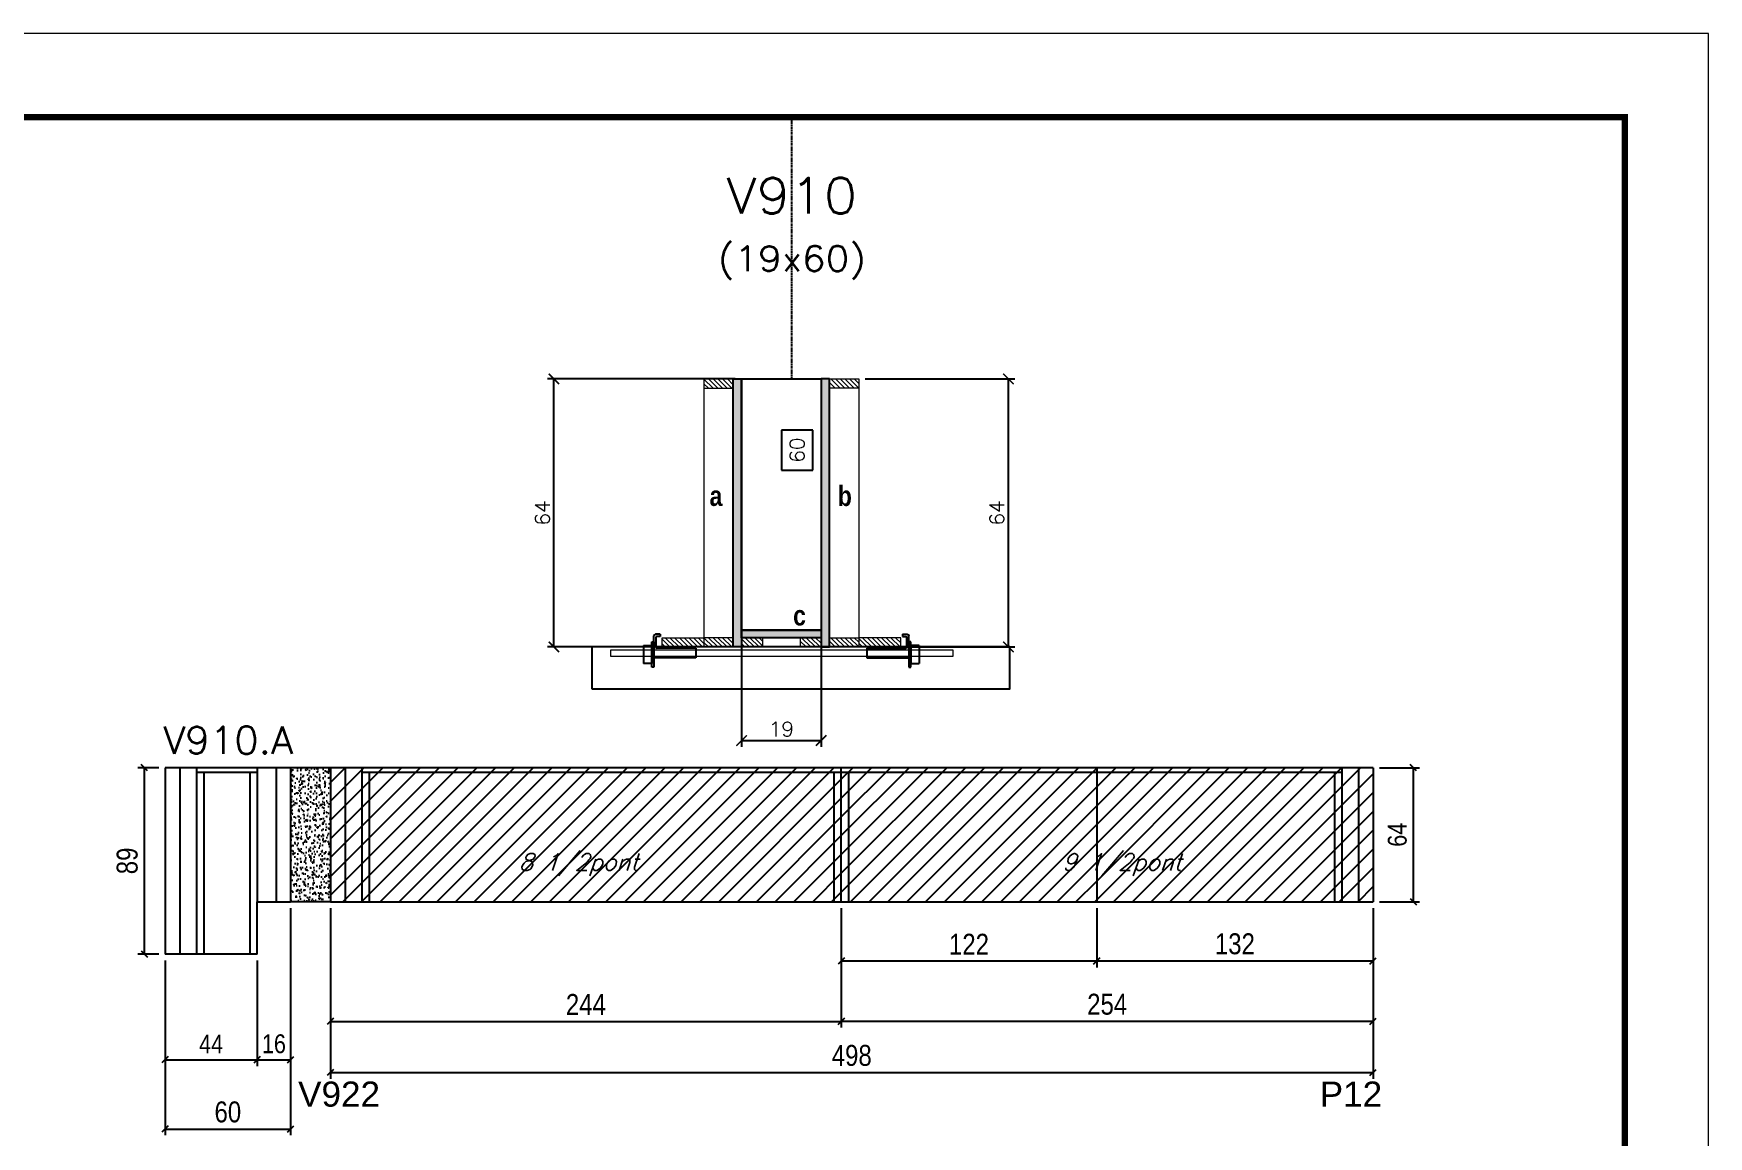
# Model space of a CAD drawing. Extents: x -20960 to -5926, y -2106 to 21915.
# Drawn here: x -11522 to -10722, y 16794 to 17321 of the extents above; entities that cross this region are included whole.
import ezdxf
from ezdxf.enums import TextEntityAlignment as Align

# ---------------------------------------------------------------- set-up
doc = ezdxf.new("R2010")
doc.units = 0
doc.linetypes.add('DASHED', pattern=[0.75, 0.5, -0.25])
doc.linetypes.add('HIDDEN', pattern=[0.375, 0.25, -0.125])
for name, color, linetype in [('5', 5, 'Continuous'), ('barrote', 251, 'Continuous'), ('COTA', 241, 'Continuous'), ('Cota Seção (2x)', 4, 'Continuous'), ('detalhes', 4, 'Continuous'), ('Painéis', 200, 'Continuous'), ('presilha', 1, 'Continuous'), ('Reaproveitamento', 251, 'Continuous'), ('SARR_2.2x7', 40, 'Continuous'), ('SARR_3.5x7', 81, 'Continuous'), ('texto', 7, 'Continuous'), ('Texto de Titulo', 7, 'Continuous'), ('Texto Qtd Sarr', 242, 'Continuous')]:
    doc.layers.add(name, color=color, linetype=linetype)
for name, color, linetype, lineweight in [('CONCRETO', 251, 'Continuous', 25), ('Folhas', 255, 'Continuous', 9), ('Hachura', 251, 'Continuous', 9), ('Madeira', 126, 'Continuous', 18), ('SARRAFO DE PRESSAO', 251, 'DASHED', 9), ('SCO-___-LAJ', 2, 'Continuous', 0), ('Texto Seção', 7, 'Continuous', 15)]:
    doc.layers.add(name, color=color, linetype=linetype, lineweight=lineweight)
doc.styles.add('COTA TECNICA', font='techl___.ttf', dxfattribs={"height": 10})
doc.styles.add('COTA TECNICA-50', font='techl___.ttf', dxfattribs={"height": 9})
doc.styles.add('REGUA-120', font='ROMANS.shx', dxfattribs={"height": 15})
doc.styles.add('Romans', font='romans.shx')
doc.styles.get("Standard").update_dxf_attribs({"font": 'arial.ttf'})
doc.styles.add('TECNICA', font='techb___.ttf', dxfattribs={"height": 10})
doc.dimstyles.new('COTA PAINEL-50', dxfattribs={"dimtxt": 9, "dimasz": 3, "dimexe": 3, "dimexo": 3, "dimgap": 3, "dimtad": 1, "dimdec": 1, "dimzin": 12, "dimdsep": 46, "dimtxsty": 'COTA TECNICA-50', "dimblk1": 'OBLIQUE', "dimblk2": 'OBLIQUE', "dimsah": 1, "dimcen": 0.9, "dimclrd": 4, "dimclre": 4, "dimclrt": 240, "dimadec": 1, "dimazin": 3, "dimtfac": 1, "dimtdec": 1, "dimtmove": 0, "dimatfit": 3, "dimfxl": 1, "dimtolj": 1, "dimtzin": 12, "dimarcsym": 0})
doc.dimstyles.new('Cota Seção (2x)', dxfattribs={"dimtxt": 7, "dimasz": 5, "dimexe": 3, "dimexo": 3, "dimgap": 2, "dimtad": 3, "dimdec": 1, "dimlfac": 0.5, "dimzin": 12, "dimdsep": 46, "dimtxsty": 'Romans', "dimblk": 'ARCHTICK', "dimcen": 0, "dimclrd": 4, "dimclre": 4, "dimclrt": 1, "dimadec": 1, "dimazin": 3, "dimtfac": 1, "dimtdec": 1, "dimtmove": 0, "dimatfit": 3, "dimldrblk": 'OBLIQUE', "dimfxl": 1, "dimtolj": 1, "dimtzin": 12, "dimarcsym": 0})
doc.dimstyles.new('Cota Seção interna', dxfattribs={"dimtxt": 7, "dimasz": 6, "dimexe": 0.18, "dimexo": 2, "dimgap": -4, "dimtad": 3, "dimdec": 1, "dimlfac": 0.5, "dimzin": 12, "dimdsep": 46, "dimtxsty": 'Romans', "dimblk": 'ARCHTICK', "dimcen": 0.09, "dimse1": 1, "dimse2": 1, "dimsd1": 1, "dimsd2": 1, "dimclrd": 180, "dimclre": 5, "dimclrt": 1, "dimadec": 0, "dimazin": 3, "dimtfac": 1, "dimtdec": 1, "dimtofl": 0, "dimtmove": 0, "dimatfit": 3, "dimldrblk": 'ARCHTICK', "dimfxl": 1, "dimtolj": 1, "dimtzin": 0, "dimarcsym": 0})
doc.dimstyles.new('PAINEL', dxfattribs={"dimtxt": 10, "dimasz": 3, "dimexe": 3, "dimexo": 3, "dimgap": 3, "dimtad": 1, "dimdec": 1, "dimzin": 12, "dimdsep": 46, "dimtxsty": 'COTA TECNICA', "dimblk1": 'OBLIQUE', "dimblk2": 'OBLIQUE', "dimsah": 1, "dimcen": 0.9, "dimclrd": 4, "dimclre": 4, "dimclrt": 240, "dimadec": 1, "dimazin": 3, "dimtfac": 1, "dimtdec": 1, "dimtmove": 0, "dimatfit": 3, "dimfxl": 1, "dimtolj": 1, "dimtzin": 12, "dimarcsym": 0})
pattern_1 = [(315, (11772.7965, 8798.4468), (1.12253202, 1.12253202), [])]
pattern_2 = [(315, (11772.7965, 8724.8468), (1.12253202, 1.12253202), [])]
pattern_3 = [(45, (-149393.8035, -14831.74), (-4.49012806, 4.49012806), [])]

# ---------------------------------------------------------------- blocks, each defined once
blk = doc.blocks.new('9999999999')
at = {"layer": 'Folhas'}
blk.add_lwpolyline([(98138.98, 34190.21), (99623.98, 34190.21), (99623.98, 35240.21), (98138.98, 35240.21)], close=True, dxfattribs=at)
at = {"layer": 'Folhas', "color": 30, "const_width": 3}
blk.add_lwpolyline([(98213.98, 34230.21), (99583.98, 34230.21), (99583.98, 35200.21), (98213.98, 35200.21)], close=True, dxfattribs=at)
blk = doc.blocks.new('_Oblique')
at = {"color": 0, "linetype": 'ByBlock', "lineweight": -2}
blk.add_line((-0.5, -0.5), (0.5, 0.5), dxfattribs=at)
blk = doc.blocks.new('*D1179')
at = {"layer": 'COTA', "color": 4, "linetype": 'ByBlock', "lineweight": -2, "transparency": 16777216}
for p, q in [((-11462.21, 16970.39), (-11472.14, 16970.39)), ((-11469.14, 16970.39), (-11469.14, 16881.39)), ((-11462.21, 16881.39), (-11472.14, 16881.39))]:
    blk.add_line(p, q, dxfattribs=at)
at = {"layer": 'Defpoints', "color": 0, "linetype": 'ByBlock', "transparency": 16777216}
for p in [(-11459.21, 16970.39), (-11469.14, 16881.39), (-11459.21, 16881.39)]:
    blk.add_point(p, dxfattribs=at)
at = {"layer": 'COTA', "color": 4, "linetype": 'ByBlock', "lineweight": -2, "transparency": 16777216, "xscale": 3, "yscale": 3, "zscale": 3}
for p, rotation in [((-11469.14, 16970.39), 90), ((-11469.14, 16881.39), 270)]:
    blk.add_blockref('_Oblique', p, dxfattribs=dict(at, rotation=rotation))
at = {"layer": 'COTA', "color": 240, "linetype": 'ByBlock', "transparency": 16777216, "insert": (-11477.25, 16925.89), "char_height": 10, "attachment_point": 5, "rotation": 90, "style": 'COTA TECNICA'}
blk.add_mtext('\\A1;89', dxfattribs=at)
blk = doc.blocks.new('*D1180')
at = {"layer": 'COTA', "color": 4, "linetype": 'ByBlock', "lineweight": -2, "transparency": 16777216}
for p, q in [((-11399.21, 16903.39), (-11399.21, 16794.82)), ((-11459.21, 16878.39), (-11459.21, 16794.82)), ((-11459.21, 16797.82), (-11399.21, 16797.82))]:
    blk.add_line(p, q, dxfattribs=at)
at = {"layer": 'Defpoints', "color": 0, "linetype": 'ByBlock', "transparency": 16777216}
for p in [(-11399.21, 16906.39), (-11459.21, 16881.39), (-11399.21, 16797.82)]:
    blk.add_point(p, dxfattribs=at)
at = {"layer": 'COTA', "color": 4, "linetype": 'ByBlock', "lineweight": -2, "transparency": 16777216, "xscale": 3, "yscale": 3, "zscale": 3, "rotation": 180}
blk.add_blockref('_Oblique', (-11459.21, 16797.82), dxfattribs=at)
at = {"layer": 'COTA', "color": 4, "linetype": 'ByBlock', "lineweight": -2, "transparency": 16777216, "xscale": 3, "yscale": 3, "zscale": 3}
blk.add_blockref('_Oblique', (-11399.21, 16797.82), dxfattribs=at)
at = {"layer": 'COTA', "color": 240, "linetype": 'ByBlock', "transparency": 16777216, "insert": (-11429.21, 16805.93), "char_height": 10, "attachment_point": 5, "style": 'COTA TECNICA'}
blk.add_mtext('\\A1;60', dxfattribs=at)
blk = doc.blocks.new('*D1181')
at = {"layer": 'COTA', "color": 4, "linetype": 'ByBlock', "lineweight": -2, "transparency": 16777216}
for p, q in [((-11380.21, 16903.39), (-11380.21, 16846.26)), ((-11136.21, 16903.39), (-11136.21, 16846.26)), ((-11380.21, 16849.26), (-11136.21, 16849.26))]:
    blk.add_line(p, q, dxfattribs=at)
at = {"layer": 'Defpoints', "color": 0, "linetype": 'ByBlock', "transparency": 16777216}
for p in [(-11380.21, 16906.39), (-11136.21, 16906.39), (-11136.21, 16849.26)]:
    blk.add_point(p, dxfattribs=at)
at = {"layer": 'COTA', "color": 4, "linetype": 'ByBlock', "lineweight": -2, "transparency": 16777216, "xscale": 3, "yscale": 3, "zscale": 3, "rotation": 180}
blk.add_blockref('_Oblique', (-11380.21, 16849.26), dxfattribs=at)
at = {"layer": 'COTA', "color": 4, "linetype": 'ByBlock', "lineweight": -2, "transparency": 16777216, "xscale": 3, "yscale": 3, "zscale": 3}
blk.add_blockref('_Oblique', (-11136.21, 16849.26), dxfattribs=at)
at = {"layer": 'COTA', "color": 240, "linetype": 'ByBlock', "transparency": 16777216, "insert": (-11258.21, 16857.33), "char_height": 10, "attachment_point": 5, "style": 'COTA TECNICA'}
blk.add_mtext('\\A1;244', dxfattribs=at)
blk = doc.blocks.new('*D1182')
at = {"layer": 'COTA', "color": 4, "linetype": 'ByBlock', "lineweight": -2, "transparency": 16777216}
for p, q in [((-11136.21, 16903.39), (-11136.21, 16846.26)), ((-10882.21, 16903.39), (-10882.21, 16846.26)), ((-10882.21, 16849.26), (-11136.21, 16849.26))]:
    blk.add_line(p, q, dxfattribs=at)
at = {"layer": 'Defpoints', "color": 0, "linetype": 'ByBlock', "transparency": 16777216}
for p in [(-11136.21, 16906.39), (-10882.21, 16906.39), (-11136.21, 16849.26)]:
    blk.add_point(p, dxfattribs=at)
at = {"layer": 'COTA', "color": 4, "linetype": 'ByBlock', "lineweight": -2, "transparency": 16777216, "xscale": 3, "yscale": 3, "zscale": 3, "rotation": 180}
blk.add_blockref('_Oblique', (-11136.21, 16849.26), dxfattribs=at)
at = {"layer": 'COTA', "color": 4, "linetype": 'ByBlock', "lineweight": -2, "transparency": 16777216, "xscale": 3, "yscale": 3, "zscale": 3}
blk.add_blockref('_Oblique', (-10882.21, 16849.26), dxfattribs=at)
at = {"layer": 'COTA', "color": 240, "linetype": 'ByBlock', "transparency": 16777216, "insert": (-11009.21, 16857.37), "char_height": 10, "attachment_point": 5, "style": 'COTA TECNICA'}
blk.add_mtext('\\A1;254', dxfattribs=at)
blk = doc.blocks.new('*D1183')
at = {"layer": 'COTA', "color": 4, "linetype": 'ByBlock', "lineweight": -2, "transparency": 16777216}
for p, q in [((-11014.21, 16903.39), (-11014.21, 16875.03)), ((-10882.21, 16903.39), (-10882.21, 16875.03)), ((-10882.21, 16878.03), (-11014.21, 16878.03))]:
    blk.add_line(p, q, dxfattribs=at)
at = {"layer": 'Defpoints', "color": 0, "linetype": 'ByBlock', "transparency": 16777216}
for p in [(-11014.21, 16906.39), (-10882.21, 16906.39), (-11014.21, 16878.03)]:
    blk.add_point(p, dxfattribs=at)
at = {"layer": 'COTA', "color": 4, "linetype": 'ByBlock', "lineweight": -2, "transparency": 16777216, "xscale": 3, "yscale": 3, "zscale": 3, "rotation": 180}
blk.add_blockref('_Oblique', (-11014.21, 16878.03), dxfattribs=at)
at = {"layer": 'COTA', "color": 4, "linetype": 'ByBlock', "lineweight": -2, "transparency": 16777216, "xscale": 3, "yscale": 3, "zscale": 3}
blk.add_blockref('_Oblique', (-10882.21, 16878.03), dxfattribs=at)
at = {"layer": 'COTA', "color": 240, "linetype": 'ByBlock', "transparency": 16777216, "insert": (-10948.21, 16886.24), "char_height": 10, "attachment_point": 5, "style": 'COTA TECNICA'}
blk.add_mtext('\\A1;132', dxfattribs=at)
blk = doc.blocks.new('*D1184')
at = {"layer": 'COTA', "color": 4, "linetype": 'ByBlock', "lineweight": -2, "transparency": 16777216}
for p, q in [((-11136.21, 16903.39), (-11136.21, 16875.03)), ((-11014.21, 16903.39), (-11014.21, 16875.03)), ((-11014.21, 16878.03), (-11136.21, 16878.03))]:
    blk.add_line(p, q, dxfattribs=at)
at = {"layer": 'Defpoints', "color": 0, "linetype": 'ByBlock', "transparency": 16777216}
for p in [(-11136.21, 16906.39), (-11014.21, 16906.39), (-11136.21, 16878.03)]:
    blk.add_point(p, dxfattribs=at)
at = {"layer": 'COTA', "color": 4, "linetype": 'ByBlock', "lineweight": -2, "transparency": 16777216, "xscale": 3, "yscale": 3, "zscale": 3, "rotation": 180}
blk.add_blockref('_Oblique', (-11136.21, 16878.03), dxfattribs=at)
at = {"layer": 'COTA', "color": 4, "linetype": 'ByBlock', "lineweight": -2, "transparency": 16777216, "xscale": 3, "yscale": 3, "zscale": 3}
blk.add_blockref('_Oblique', (-11014.21, 16878.03), dxfattribs=at)
at = {"layer": 'COTA', "color": 240, "linetype": 'ByBlock', "transparency": 16777216, "insert": (-11075.21, 16886.08), "char_height": 10, "attachment_point": 5, "style": 'COTA TECNICA'}
blk.add_mtext('\\A1;122', dxfattribs=at)
blk = doc.blocks.new('_ArchTick')
at = {"color": 0, "linetype": 'ByBlock', "const_width": 0.15}
blk.add_lwpolyline([(-0.5, -0.5), (0.5, 0.5)], dxfattribs=at)
blk = doc.blocks.new('*D1185')
at = {"layer": 'COTA', "color": 4, "lineweight": -2, "transparency": 16777216}
for p, q in [((-11186.82, 17156.09), (-11276.47, 17156.09)), ((-11273.47, 17028.09), (-11273.47, 17156.09)), ((-11224.82, 17028.09), (-11276.47, 17028.09))]:
    blk.add_line(p, q, dxfattribs=at)
at = {"layer": 'Defpoints', "color": 0, "transparency": 16777216}
for p in [(-11273.47, 17156.09), (-11183.82, 17156.09), (-11221.82, 17028.09)]:
    blk.add_point(p, dxfattribs=at)
at = {"layer": 'COTA', "color": 4, "lineweight": -2, "transparency": 16777216, "xscale": 5, "yscale": 5, "zscale": 5}
for p, rotation in [((-11273.47, 17156.09), 90), ((-11273.47, 17028.09), 270)]:
    blk.add_blockref('_ArchTick', p, dxfattribs=dict(at, rotation=rotation))
at = {"layer": 'COTA', "color": 1, "transparency": 16777216, "insert": (-11278.97, 17092.09), "char_height": 7, "attachment_point": 5, "rotation": 90, "style": 'Romans'}
blk.add_mtext('\\A1;64', dxfattribs=at)
blk = doc.blocks.new('*D1186')
at = {"layer": 'COTA', "color": 4, "lineweight": -2, "transparency": 16777216}
for p, q in [((-11124.83, 17156.09), (-11053.35, 17156.09)), ((-11056.35, 17028.09), (-11056.35, 17156.09)), ((-11104.82, 17028.09), (-11053.35, 17028.09))]:
    blk.add_line(p, q, dxfattribs=at)
at = {"layer": 'Defpoints', "color": 0, "transparency": 16777216}
for p in [(-11127.83, 17156.09), (-11056.35, 17156.09), (-11107.82, 17028.09)]:
    blk.add_point(p, dxfattribs=at)
at = {"layer": 'COTA', "color": 4, "lineweight": -2, "transparency": 16777216, "xscale": 5, "yscale": 5, "zscale": 5}
for p, rotation in [((-11056.35, 17156.09), 90), ((-11056.35, 17028.09), 270)]:
    blk.add_blockref('_ArchTick', p, dxfattribs=dict(at, rotation=rotation))
at = {"layer": 'COTA', "color": 1, "transparency": 16777216, "insert": (-11061.85, 17092.09), "char_height": 7, "attachment_point": 5, "rotation": 90, "style": 'Romans'}
blk.add_mtext('\\A1;64', dxfattribs=at)
blk = doc.blocks.new('*D1187')
at = {"layer": 'Cota Seção (2x)', "color": 180, "lineweight": -2, "transparency": 16777216}
for p, q in [((-11149.83, 17131.59), (-11164.83, 17131.59)), ((-11164.83, 17131.59), (-11164.83, 17112.59)), ((-11149.83, 17112.59), (-11149.83, 17131.59)), ((-11164.83, 17112.59), (-11149.83, 17112.59))]:
    blk.add_line(p, q, dxfattribs=at)
at = {"layer": 'Defpoints', "color": 0, "transparency": 16777216}
for p in [(-11145.83, 17156.09), (-11145.83, 17156.09), (-11145.82, 17036.09)]:
    blk.add_point(p, dxfattribs=at)
at = {"layer": 'Cota Seção (2x)', "color": 1, "transparency": 16777216, "insert": (-11157.33, 17122.09), "char_height": 7, "attachment_point": 5, "rotation": 90, "style": 'Romans'}
blk.add_mtext('\\A1;60', dxfattribs=at)
blk = doc.blocks.new('titulo1')
at = {"layer": 'Defpoints', "color": 252, "linetype": 'HIDDEN', "ltscale": 2}
blk.add_line((0, 0), (0, 125), dxfattribs=at)
at = {"layer": 'Defpoints', "style": 'Romans', "oblique": 15}
blk.add_attdef('FOLHA', text='', height=10, dxfattribs=at).set_placement((0, 15.58), align=Align.MIDDLE_CENTER)
at = {"layer": 'Texto Qtd Sarr', "color": 3, "style": 'Romans', "oblique": 15}
for tag, height, p in [('TITULO', 17, (0, 71.45)), ('SEÇÃO', 12, (0, 41.55))]:
    blk.add_attdef(tag, text='', height=height, dxfattribs=at).set_placement(p, align=Align.MIDDLE_CENTER)
blk = doc.blocks.new('PRESILHA METÁLICA 1')
at = {"layer": 'presilha'}
for p, q in [((0, 13), (6, 13)), ((0, 13), (0, 0)), ((6, 15.5), (7.5, 15.5)), ((6, -2.5), (6, 15.5)), ((6, 13), (6, 0)), ((7.5, 10.6), (7.5, 19.9)), ((7.5, 15.5), (7.5, -2.5)), ((12, 21), (8.6, 21)), ((9, 11.6), (9, 18.9)), ((12, 19.5), (9.6, 19.5)), ((12, 21), (12, 19.5)), ((6, 0), (0, 0)), ((37.5, 4.1), (7.5, 4.1)), ((37.5, 11), (9.6, 11)), ((37.5, 11), (37.5, 4.1)), ((7.5, -2.5), (6, -2.5))]:
    blk.add_line(p, q, dxfattribs=at)
for centre, radius, start, end in [((8.6, 19.9), 1.14, 90, 180), ((9.6, 18.9), 0.57, 90, 180), ((9.6, 11.6), 0.57, 180, 270)]:
    blk.add_arc(centre, radius, start, end, dxfattribs=at)
blk = doc.blocks.new('*D1188')
at = {"layer": 'COTA', "color": 4, "lineweight": -2, "transparency": 16777216}
for p, q in [((-11183.82, 17029.49), (-11183.82, 16980.36)), ((-11145.82, 17029.49), (-11145.82, 16980.36)), ((-11183.82, 16983.36), (-11145.82, 16983.36))]:
    blk.add_line(p, q, dxfattribs=at)
at = {"layer": 'Defpoints', "color": 0, "transparency": 16777216}
for p in [(-11183.82, 17032.49), (-11145.82, 17032.49), (-11145.82, 16983.36)]:
    blk.add_point(p, dxfattribs=at)
at = {"layer": 'COTA', "color": 4, "lineweight": -2, "transparency": 16777216, "xscale": 5, "yscale": 5, "zscale": 5, "rotation": 180}
blk.add_blockref('_ArchTick', (-11183.82, 16983.36), dxfattribs=at)
at = {"layer": 'COTA', "color": 4, "lineweight": -2, "transparency": 16777216, "xscale": 5, "yscale": 5, "zscale": 5}
blk.add_blockref('_ArchTick', (-11145.82, 16983.36), dxfattribs=at)
at = {"layer": 'COTA', "color": 1, "transparency": 16777216, "insert": (-11164.82, 16988.86), "char_height": 7, "attachment_point": 5, "style": 'Romans'}
blk.add_mtext('\\A1;19', dxfattribs=at)
blk = doc.blocks.new('*D1191')
at = {"layer": 'COTA', "color": 4, "lineweight": -2, "ltscale": 25, "transparency": 16777216}
for p, q in [((-11380.21, 16903.39), (-11380.21, 16821.82)), ((-10882.21, 16903.39), (-10882.21, 16821.82)), ((-11380.21, 16824.82), (-10882.21, 16824.82))]:
    blk.add_line(p, q, dxfattribs=at)
at = {"layer": 'Defpoints', "color": 0, "ltscale": 25, "transparency": 16777216}
for p in [(-11380.21, 16906.39), (-10882.21, 16906.39), (-10882.21, 16824.82)]:
    blk.add_point(p, dxfattribs=at)
at = {"layer": 'COTA', "color": 4, "lineweight": -2, "ltscale": 25, "transparency": 16777216, "xscale": 3, "yscale": 3, "zscale": 3, "rotation": 180}
blk.add_blockref('_Oblique', (-11380.21, 16824.82), dxfattribs=at)
at = {"layer": 'COTA', "color": 4, "lineweight": -2, "ltscale": 25, "transparency": 16777216, "xscale": 3, "yscale": 3, "zscale": 3}
blk.add_blockref('_Oblique', (-10882.21, 16824.82), dxfattribs=at)
at = {"layer": 'COTA', "color": 240, "ltscale": 25, "transparency": 16777216, "insert": (-11131.21, 16832.93), "char_height": 10, "attachment_point": 5, "style": 'COTA TECNICA'}
blk.add_mtext('\\A1;498', dxfattribs=at)
blk = doc.blocks.new('*D1167')
at = {"layer": 'COTA', "color": 4, "lineweight": -2, "transparency": 16777216}
for p, q in [((-11459.21, 16878.39), (-11459.21, 16827.9)), ((-11415.21, 16878.39), (-11415.21, 16827.9)), ((-11459.21, 16830.9), (-11415.21, 16830.9))]:
    blk.add_line(p, q, dxfattribs=at)
at = {"layer": 'Defpoints', "color": 0, "transparency": 16777216}
for p in [(-11459.21, 16881.39), (-11415.21, 16881.39), (-11415.21, 16830.9)]:
    blk.add_point(p, dxfattribs=at)
at = {"layer": 'COTA', "color": 4, "lineweight": -2, "transparency": 16777216, "xscale": 3, "yscale": 3, "zscale": 3, "rotation": 180}
blk.add_blockref('_Oblique', (-11459.21, 16830.9), dxfattribs=at)
at = {"layer": 'COTA', "color": 4, "lineweight": -2, "transparency": 16777216, "xscale": 3, "yscale": 3, "zscale": 3}
blk.add_blockref('_Oblique', (-11415.21, 16830.9), dxfattribs=at)
at = {"layer": 'COTA', "color": 240, "transparency": 16777216, "insert": (-11437.21, 16838.46), "char_height": 9, "attachment_point": 5, "style": 'COTA TECNICA-50'}
blk.add_mtext('\\A1;44', dxfattribs=at)
blk = doc.blocks.new('*D1168')
at = {"layer": 'COTA', "color": 4, "lineweight": -2, "transparency": 16777216}
for p, q in [((-11399.21, 16903.39), (-11399.21, 16827.9)), ((-11415.21, 16878.39), (-11415.21, 16827.9)), ((-11415.21, 16830.9), (-11399.21, 16830.9))]:
    blk.add_line(p, q, dxfattribs=at)
at = {"layer": 'Defpoints', "color": 0, "transparency": 16777216}
for p in [(-11399.21, 16906.39), (-11415.21, 16881.39), (-11399.21, 16830.9)]:
    blk.add_point(p, dxfattribs=at)
at = {"layer": 'COTA', "color": 4, "lineweight": -2, "transparency": 16777216, "xscale": 3, "yscale": 3, "zscale": 3, "rotation": 180}
blk.add_blockref('_Oblique', (-11415.21, 16830.9), dxfattribs=at)
at = {"layer": 'COTA', "color": 4, "lineweight": -2, "transparency": 16777216, "xscale": 3, "yscale": 3, "zscale": 3}
blk.add_blockref('_Oblique', (-11399.21, 16830.9), dxfattribs=at)
at = {"layer": 'COTA', "color": 240, "transparency": 16777216, "insert": (-11407.21, 16838.49), "char_height": 9, "attachment_point": 5, "style": 'COTA TECNICA-50'}
blk.add_mtext('\\A1;16', dxfattribs=at)
blk = doc.blocks.new('*D1189')
at = {"layer": 'COTA', "color": 4, "lineweight": -2, "transparency": 16777216}
for p, q in [((-10879.21, 16970.39), (-10860.02, 16970.39)), ((-10863.02, 16970.39), (-10863.02, 16906.39)), ((-10879.21, 16906.39), (-10860.02, 16906.39))]:
    blk.add_line(p, q, dxfattribs=at)
at = {"layer": 'Defpoints', "color": 0, "transparency": 16777216}
for p in [(-10882.21, 16970.39), (-10882.21, 16906.39), (-10863.02, 16906.39)]:
    blk.add_point(p, dxfattribs=at)
at = {"layer": 'COTA', "color": 4, "lineweight": -2, "transparency": 16777216, "xscale": 3, "yscale": 3, "zscale": 3}
for p, rotation in [((-10863.02, 16970.39), 90), ((-10863.02, 16906.39), 270)]:
    blk.add_blockref('_Oblique', p, dxfattribs=dict(at, rotation=rotation))
at = {"layer": 'COTA', "color": 240, "transparency": 16777216, "insert": (-10870.61, 16938.39), "char_height": 9, "attachment_point": 5, "rotation": 90, "style": 'COTA TECNICA-50'}
blk.add_mtext('\\A1;64', dxfattribs=at)

msp = doc.modelspace()

# ---------------------------------------------------------------- hatches: boundary and pattern name
at = {"layer": 'COTA', "linetype": 'ByBlock'}
h = msp.add_hatch(dxfattribs=at)
h.set_pattern_fill('AR-CONC', color=256, scale=0.03)
h.set_pattern_definition([(50, (-145021.0596, -14382.582), (5.46554007, -0.47817257), [0.5715, -6.2865]), (355, (-145021.0596, -14382.582), (-1.05730264, 5.73170536), [0.4572, -5.02921753]), (100.4514447, (-145020.604, -14382.6216), (4.40823741, 5.25353256), [0.48570026, -5.34270734]), (46.1842, (-145021.0596, -14381.058), (8.13237123, -1.26126984), [0.85725, -9.42975]), (96.6355576, (-145020.382, -14381.163), (7.122124, 7.42278374), [0.7285507, -8.01406824]), (351.184151, (-145021.06, -14381.058), (7.122124, 7.42278374), [0.685799, -7.54379196]), (21, (-145020.2976, -14381.439), (4.54843174, -3.06795595), [0.5715, -6.2865]), (326, (-145020.2976, -14381.439), (1.85406085, 5.52563898), [0.4572, -5.0292]), (71.451445, (-145019.9186, -14381.6944), (6.40249258, 2.45768307), [0.48570026, -5.34269813]), (37.5, (-145021.0596, -14382.5818), (0.092658098, 2.536651166), [0, -4.96824, 0, -5.1054, 0, -5.04825]), (7.5, (-145021.0596, -14382.5818), (2.004589875, 3.005417245), [0, -2.91084, 0, -4.85394, 0, -1.92405]), (327.5, (-145022.7589, -14382.5818), (4.067717855, -0.17186232), [0, -1.905, 0, -5.9436, 0, -7.8867]), (317.5, (-145023.521, -14382.5818), (4.44387544, 0.76279473), [0, -2.4765, 0, -3.94716, 0, -5.6007])])
h.paths.add_polyline_path([(-11380.21, 16970.39), (-11399.21, 16970.39), (-11399.21, 16906.39), (-11380.21, 16906.39)])
at = {"layer": 'Hachura'}
h = msp.add_hatch(dxfattribs=at)
h.set_pattern_fill('ANSI31', color=256, scale=0.5, angle=270, style=0)
h.set_pattern_definition([(315, (11772.7965, 8848.4468), (1.12253202, 1.12253202), [])])
h.paths.add_polyline_path([(-11187.82, 17151.69), (-11187.82, 17156.09), (-11201.82, 17156.09), (-11201.82, 17151.69)])
h = msp.add_hatch(color=256, dxfattribs=at)
h.dxf.hatch_style = 1
h.paths.add_polyline_path([(-11187.82, 17156.09), (-11183.82, 17156.09), (-11183.82, 17028.09), (-11187.82, 17028.09)])
h = msp.add_hatch(color=256, dxfattribs=at)
h.dxf.hatch_style = 1
h.paths.add_polyline_path([(-11141.83, 17156.09), (-11145.83, 17156.09), (-11145.82, 17028.09), (-11141.82, 17028.09)])
h = msp.add_hatch(dxfattribs=at)
h.set_pattern_fill('ANSI31', color=256, scale=0.5, angle=270, style=0)
h.set_pattern_definition([(315, (11772.8061, 8848.4468), (1.12253202, 1.12253202), [])])
h.paths.add_polyline_path([(-11141.83, 17151.69), (-11141.83, 17156.09), (-11127.83, 17156.09), (-11127.83, 17151.69)])
h = msp.add_hatch(color=256, dxfattribs=at)
h.dxf.hatch_style = 1
h.paths.add_polyline_path([(-11183.82, 17032.49), (-11183.82, 17036.09), (-11145.82, 17036.09), (-11145.82, 17032.49)])
h = msp.add_hatch(dxfattribs=at)
h.set_pattern_fill('ANSI31', color=256, scale=0.5, angle=270, style=0)
h.set_pattern_definition(pattern_1)
h.paths.add_polyline_path([(-11221.82, 17028.09), (-11221.82, 17032.49), (-11201.82, 17032.49), (-11201.82, 17028.09)])
h = msp.add_hatch(dxfattribs=at)
h.set_pattern_fill('ANSI31', color=256, scale=0.5, angle=270, style=0)
h.set_pattern_definition(pattern_2)
h.paths.add_polyline_path([(-11187.82, 17028.09), (-11187.82, 17032.49), (-11201.82, 17032.49), (-11201.82, 17028.09)])
h = msp.add_hatch(dxfattribs=at)
h.set_pattern_fill('ANSI31', color=256, scale=0.5, angle=270, style=0)
h.set_pattern_definition(pattern_1)
h.paths.add_polyline_path([(-11183.82, 17028.09), (-11183.82, 17032.49), (-11173.82, 17032.49), (-11173.82, 17028.09)])
h = msp.add_hatch(dxfattribs=at)
h.set_pattern_fill('ANSI31', color=256, scale=0.5, angle=270, style=0)
h.set_pattern_definition(pattern_1)
h.paths.add_polyline_path([(-11145.82, 17028.09), (-11145.82, 17032.49), (-11155.82, 17032.49), (-11155.82, 17028.09)])
h = msp.add_hatch(dxfattribs=at)
h.set_pattern_fill('ANSI31', color=256, scale=0.5, angle=270, style=0)
h.set_pattern_definition(pattern_2)
h.paths.add_polyline_path([(-11141.82, 17028.09), (-11141.82, 17032.49), (-11127.82, 17032.49), (-11127.82, 17028.09)])
h = msp.add_hatch(dxfattribs=at)
h.set_pattern_fill('ANSI31', color=256, scale=0.5, angle=270, style=0)
h.set_pattern_definition(pattern_1)
h.paths.add_polyline_path([(-11107.82, 17028.09), (-11107.82, 17032.49), (-11127.82, 17032.49), (-11127.82, 17028.09)])
at = {"layer": 'Reaproveitamento', "linetype": 'ByBlock'}
h = msp.add_hatch(dxfattribs=at)
h.set_pattern_fill('ANSI31', color=256, scale=2)
h.set_pattern_definition(pattern_3)
h.paths.add_polyline_path([(-11136.21, 16970.39), (-11380.21, 16970.39), (-11380.21, 16906.39), (-11235.21, 16906.39), (-11136.21, 16906.39)])
h.paths.add_polyline_path([(-11298.05, 16916.06), (-11230.43, 16916.06), (-11224.93, 16932.03), (-11292.55, 16932.03)], flags=24)
h = msp.add_hatch(dxfattribs=at)
h.set_pattern_fill('ANSI31', color=256, scale=2)
h.set_pattern_definition(pattern_3)
h.paths.add_polyline_path([(-11014.21, 16970.39), (-11136.21, 16970.39), (-11136.21, 16906.39), (-11014.21, 16906.39)])
h = msp.add_hatch(dxfattribs=at)
h.set_pattern_fill('ANSI31', color=256, scale=2)
h.set_pattern_definition(pattern_3)
h.paths.add_polyline_path([(-10882.21, 16970.39), (-11014.21, 16970.39), (-11014.21, 16906.39), (-10882.21, 16906.39)])

# ---------------------------------------------------------------- linework, layer by layer
at = {"layer": 'barrote'}
msp.add_lwpolyline([(-11255.28, 17008.09), (-11055.7, 17008.09), (-11055.7, 17028.09), (-11255.28, 17028.09)], close=True, dxfattribs=at)
at = {"layer": 'CONCRETO'}
msp.add_lwpolyline([(-11183.82, 17156.09), (-11145.82, 17156.09), (-11145.82, 17036.09), (-11183.82, 17036.09), (-11183.82, 17156.09)], close=True, dxfattribs=at)
at = {"layer": 'COTA', "linetype": 'ByBlock'}
for p, q in [((-11380.21, 16970.39), (-11399.21, 16970.39)), ((-11380.21, 16906.39), (-11399.21, 16906.39))]:
    msp.add_line(p, q, dxfattribs=at)
at = {"layer": 'Madeira'}
for points in [[(-11187.82, 17151.69), (-11187.82, 17156.09), (-11201.82, 17156.09), (-11201.82, 17151.69)], [(-11187.82, 17156.09), (-11201.82, 17156.09), (-11201.82, 17028.09), (-11187.82, 17028.09)], [(-11141.83, 17151.69), (-11141.83, 17156.09), (-11127.83, 17156.09), (-11127.83, 17151.69)], [(-11141.83, 17156.09), (-11127.83, 17156.09), (-11127.82, 17028.09), (-11141.82, 17028.09)], [(-11221.82, 17028.09), (-11221.82, 17032.49), (-11201.82, 17032.49), (-11201.82, 17028.09)], [(-11187.82, 17028.09), (-11187.82, 17032.49), (-11201.82, 17032.49), (-11201.82, 17028.09)], [(-11183.82, 17028.09), (-11183.82, 17032.49), (-11173.82, 17032.49), (-11173.82, 17028.09)], [(-11145.82, 17028.09), (-11145.82, 17032.49), (-11155.82, 17032.49), (-11155.82, 17028.09)], [(-11141.82, 17028.09), (-11141.82, 17032.49), (-11127.82, 17032.49), (-11127.82, 17028.09)], [(-11107.82, 17028.09), (-11107.82, 17032.49), (-11127.82, 17032.49), (-11127.82, 17028.09)]]:
    msp.add_lwpolyline(points, close=True, dxfattribs=at)
at = {"layer": 'Painéis', "linetype": 'ByBlock'}
for p, q in [((-11459.21, 16970.39), (-11459.21, 16881.39)), ((-11399.21, 16970.39), (-11459.21, 16970.39)), ((-11399.21, 16970.39), (-11399.21, 16906.39)), ((-10882.21, 16970.39), (-11380.21, 16970.39)), ((-11380.21, 16970.39), (-11380.21, 16906.39)), ((-11136.21, 16906.39), (-11136.21, 16970.39)), ((-11014.21, 16970.39), (-11014.21, 16906.39)), ((-10882.21, 16970.39), (-10882.21, 16906.39)), ((-11390.79, 16948.39), (-11390.94, 16948.39)), ((-11415.21, 16881.39), (-11415.21, 16906.39)), ((-11415.21, 16906.39), (-11399.21, 16906.39)), ((-11380.21, 16906.39), (-10882.21, 16906.39)), ((-11415.21, 16881.39), (-11459.21, 16881.39))]:
    msp.add_line(p, q, dxfattribs=at)
at = {"layer": 'Painéis'}
for points in [[(-11187.82, 17156.09), (-11183.82, 17156.09), (-11183.82, 17028.09), (-11187.82, 17028.09)], [(-11141.83, 17156.09), (-11145.83, 17156.09), (-11145.82, 17028.09), (-11141.82, 17028.09)], [(-11183.82, 17032.49), (-11183.82, 17036.09), (-11145.82, 17036.09), (-11145.82, 17032.49)]]:
    msp.add_lwpolyline(points, close=True, dxfattribs=at)
at = {"layer": 'SARR_2.2x7', "linetype": 'Continuous'}
for p, q in [((-11452.21, 16970.39), (-11452.21, 16881.39)), ((-11406.21, 16970.39), (-11406.21, 16906.39)), ((-11373.21, 16970.39), (-11373.21, 16906.39)), ((-10889.21, 16970.39), (-10889.21, 16906.39)), ((-11415.21, 16968.19), (-11444.21, 16968.19)), ((-11136.21, 16968.19), (-11365.21, 16968.19)), ((-10897.21, 16968.19), (-11136.21, 16968.19))]:
    msp.add_line(p, q, dxfattribs=at)
at = {"layer": 'SARR_3.5x7'}
for p, q in [((-11444.21, 16970.39), (-11444.21, 16881.39)), ((-11415.21, 16970.39), (-11415.21, 16906.39)), ((-11365.21, 16970.39), (-11365.21, 16906.39)), ((-10897.21, 16970.39), (-10897.21, 16906.39)), ((-11440.71, 16968.19), (-11440.71, 16881.39)), ((-11418.71, 16968.19), (-11418.71, 16881.39)), ((-11361.71, 16968.19), (-11361.71, 16906.39)), ((-11139.71, 16968.19), (-11139.71, 16906.39)), ((-11132.71, 16968.19), (-11132.71, 16906.39)), ((-10900.71, 16968.19), (-10900.71, 16906.39))]:
    msp.add_line(p, q, dxfattribs=at)
at = {"layer": 'SCO-___-LAJ', "color": 1}
msp.add_lwpolyline([(-11246.28, 17026.76), (-11083.01, 17026.76), (-11083.01, 17023.56), (-11246.28, 17023.56)], close=True, dxfattribs=at)

# ---------------------------------------------------------------- block references
at = {"layer": 'presilha', "yscale": 0.6666666666666666, "zscale": 0.6666666666666666}
for p, xscale in [((-11230.69, 17020.12), 0.6666666666666666), ((-11098.96, 17020.12), -0.6666666666666666)]:
    msp.add_blockref('PRESILHA METÁLICA 1', p, dxfattribs=dict(at, xscale=xscale))
at = {"layer": 'SARRAFO DE PRESSAO', "color": 6, "linetype": 'ByBlock'}
msp.add_blockref('9999999999', (-110345.98, -17919.11), dxfattribs=at)
at = {"layer": 'Texto Seção'}
ref = msp.add_blockref('titulo1', (-11159.82, 17156.09), dxfattribs=at)
ref.add_attrib('TITULO', 'V910', dxfattribs={"layer": 'Texto de Titulo', "color": 7, "height": 17, "style": 'Romans', "width": 1.1}).set_placement((-11159.82, 17243.59), align=Align.MIDDLE_CENTER)
ref.add_attrib('SEÇÃO', '(19x60)', dxfattribs={"layer": 'Texto de Titulo', "color": 7, "height": 12, "style": 'Romans', "width": 1.1}).set_placement((-11159.82, 17213.59), align=Align.MIDDLE_CENTER)

# ---------------------------------------------------------------- texts
at = {"layer": '5', "linetype": 'Continuous'}
for s, p in [('V922', (-11395.66, 16808.51)), ('P12', (-10907.7, 16808.51))]:
    msp.add_text(s, height=12, rotation=359.99996, dxfattribs=at).set_placement(p)
at = {"layer": 'detalhes', "style": 'TECNICA'}
for s, p in [('b', (-11137.89, 17095.42)), ('a', (-11199.13, 17095.43)), ('c', (-11159.22, 17038.33))]:
    msp.add_text(s, height=9.6, dxfattribs=at).set_placement(p)
at = {"layer": 'texto', "color": 2, "char_height": 8, "attachment_point": 5, "style": 'Romans'}
for s, insert in [('{\\Q19;\\C256;8 1/2pont}', (-11261.68, 16924.04)), ('{\\Q19;\\C256;9 1/2pont}', (-11002.16, 16924.04))]:
    msp.add_mtext(s, dxfattribs=dict(at, insert=insert))
at = {"layer": 'Texto Seção', "style": 'REGUA-120', "width": 1.05}
msp.add_text('V910.A', height=13, dxfattribs=at).set_placement((-11460.08, 16977.01))

# ---------------------------------------------------------------- dimensions: what is measured, and where the dimension line sits
at = {"layer": 'COTA'}
for base, p1, p2, picture, middle in [((-11273.47, 17156.09), (-11221.82, 17028.09), (-11183.82, 17156.09), '*D1185', (-11278.97, 17092.09)), ((-11056.35, 17156.09), (-11107.82, 17028.09), (-11127.83, 17156.09), '*D1186', (-11061.85, 17092.09))]:
    dim = msp.add_linear_dim(base=base, p1=p1, p2=p2, angle=90, dimstyle='Cota Seção (2x)', dxfattribs=at)
    dim.commit()
    dim.dimension.update_dxf_attribs({"geometry": picture, "text_midpoint": middle})
for base, p1, p2, dimstyle, picture, middle in [((-11145.82, 16983.36), (-11183.82, 17032.49), (-11145.82, 17032.49), 'Cota Seção (2x)', '*D1188', (-11164.82, 16988.86)), ((-11399.21, 16830.9), (-11415.21, 16881.39), (-11399.21, 16906.39), 'COTA PAINEL-50', '*D1168', (-11407.21, 16838.49)), ((-11415.21, 16830.9), (-11459.21, 16881.39), (-11415.21, 16881.39), 'COTA PAINEL-50', '*D1167', (-11437.21, 16838.46))]:
    dim = msp.add_linear_dim(base=base, p1=p1, p2=p2, dimstyle=dimstyle, dxfattribs=at)
    dim.commit()
    dim.dimension.update_dxf_attribs({"geometry": picture, "text_midpoint": middle})
at = {"layer": 'COTA', "linetype": 'ByBlock'}
dim = msp.add_linear_dim(base=(-11469.14, 16881.39), p1=(-11459.21, 16970.39), p2=(-11459.21, 16881.39), angle=90, dimstyle='PAINEL', dxfattribs=at)
dim.commit()
dim.dimension.update_dxf_attribs({"geometry": '*D1179', "text_midpoint": (-11477.25, 16925.89)})
at = {"layer": 'COTA', "color": 1}
dim = msp.add_linear_dim(base=(-10863.02, 16906.39), p1=(-10882.21, 16970.39), p2=(-10882.21, 16906.39), angle=90, dimstyle='COTA PAINEL-50', dxfattribs=at)
dim.commit()
dim.dimension.update_dxf_attribs({"geometry": '*D1189', "text_midpoint": (-10870.61, 16938.39)})
at = {"layer": 'COTA', "linetype": 'ByBlock'}
for base, p1, p2, picture, middle in [((-11399.21, 16797.82), (-11459.21, 16881.39), (-11399.21, 16906.39), '*D1180', (-11429.21, 16805.93)), ((-11136.21, 16849.26), (-11380.21, 16906.39), (-11136.21, 16906.39), '*D1181', (-11258.21, 16857.33)), ((-11136.21, 16849.26), (-10882.21, 16906.39), (-11136.21, 16906.39), '*D1182', (-11009.21, 16857.37)), ((-11136.21, 16878.03), (-11014.21, 16906.39), (-11136.21, 16906.39), '*D1184', (-11075.21, 16886.08)), ((-11014.21, 16878.03), (-10882.21, 16906.39), (-11014.21, 16906.39), '*D1183', (-10948.21, 16886.24))]:
    dim = msp.add_linear_dim(base=base, p1=p1, p2=p2, dimstyle='PAINEL', dxfattribs=at)
    dim.commit()
    dim.dimension.update_dxf_attribs({"geometry": picture, "text_midpoint": middle})
at = {"layer": 'COTA', "ltscale": 25}
dim = msp.add_linear_dim(base=(-10882.21, 16824.82), p1=(-11380.21, 16906.39), p2=(-10882.21, 16906.39), dimstyle='PAINEL', dxfattribs=at)
dim.commit()
dim.dimension.update_dxf_attribs({"geometry": '*D1191', "text_midpoint": (-11131.21, 16832.93)})
at = {"layer": 'Cota Seção (2x)'}
dim = msp.add_linear_dim(base=(-11145.83, 17156.09), p1=(-11145.82, 17036.09), p2=(-11145.83, 17156.09), angle=90, dimstyle='Cota Seção interna', dxfattribs=at)
dim.commit()
dim.dimension.update_dxf_attribs({"geometry": '*D1187', "text_midpoint": (-11145.83, 17122.09), "dimtype": 160})

doc.saveas('drawing.dxf')
